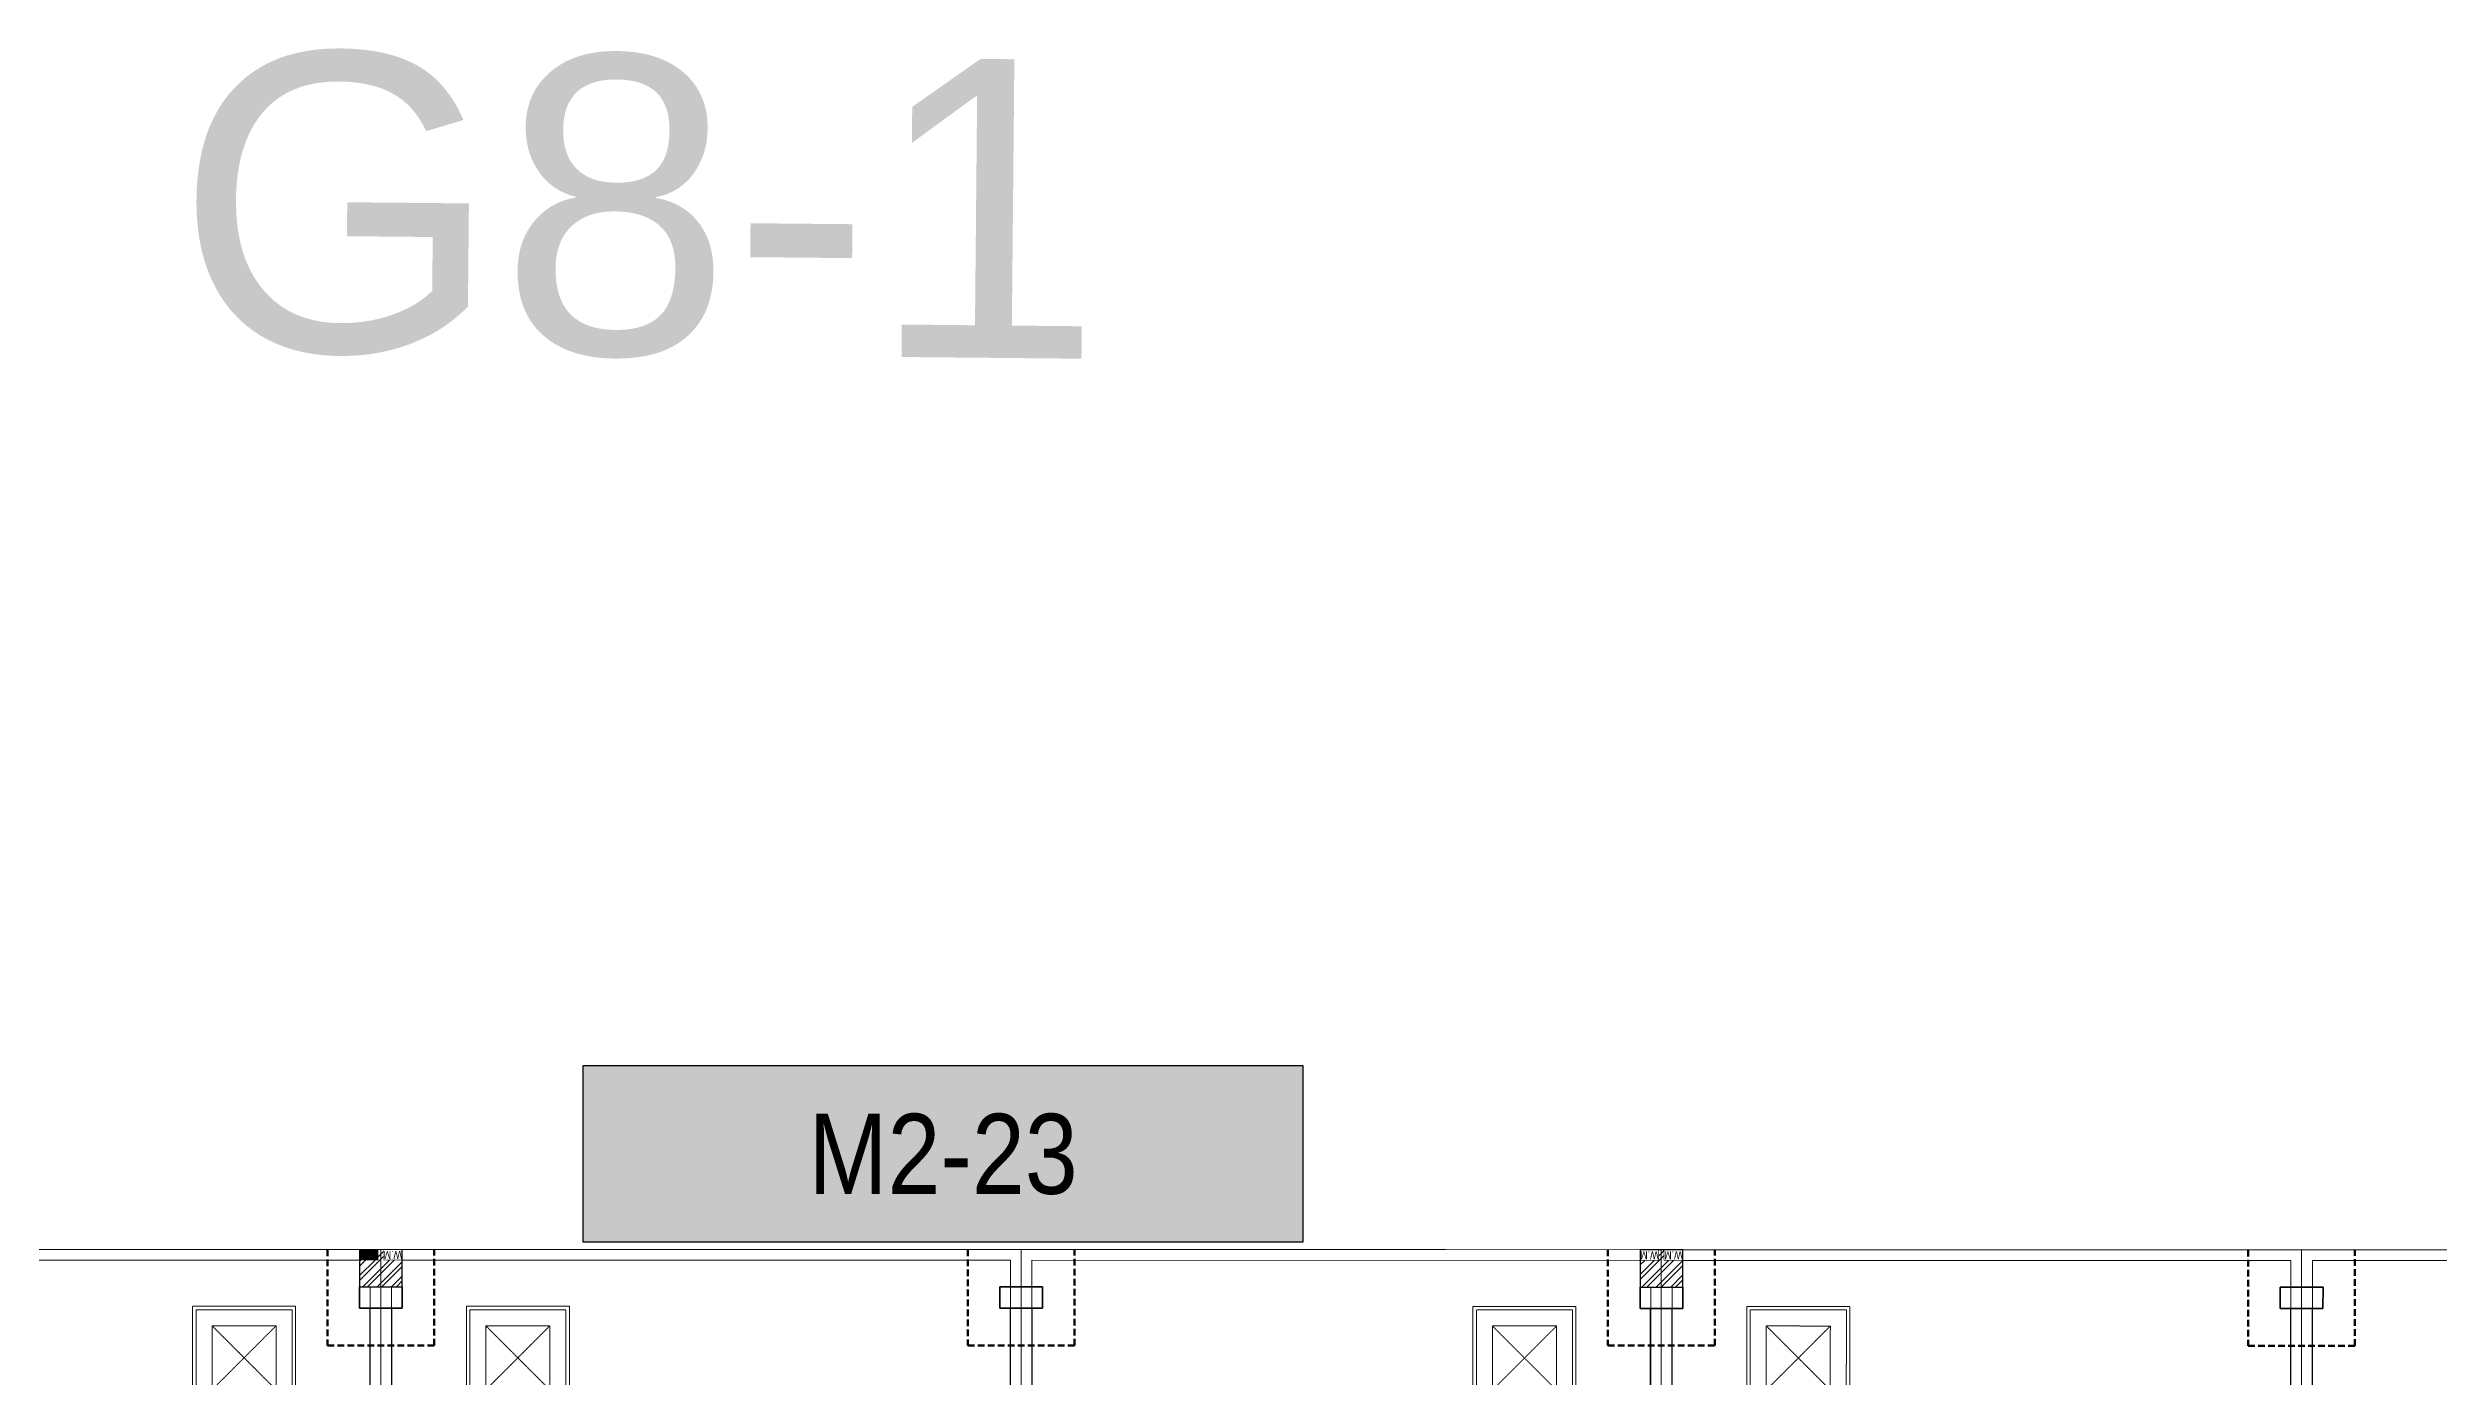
# Model space of a CAD drawing. Header units: centimetres. Extents: x -6122352 to 7132207, y -1694241 to 1947892.
# Drawn here: x 219305 to 241707, y -85675 to -73228 of the extents above; entities that cross this region are included whole.
import ezdxf
from ezdxf.enums import TextEntityAlignment as Align
from ezdxf.xclip import XClip

# ---------------------------------------------------------------- set-up
doc = ezdxf.new("R2010")
doc.units = ezdxf.units.CM
doc.header["$MEASUREMENT"] = 0
doc.header["$XCLIPFRAME"] = 2
doc.linetypes.add('23585-XR-AR-END-SETTING OUT PLAN$0$HIDDEN', pattern=[0.375, 0.25, -0.125])
doc.linetypes.add('DASHED2', pattern=[0.375, 0.25, -0.125])
doc.layers.add('08-Compound Wall-4', color=7, linetype='Continuous', lineweight=25, true_color=0xff4405)
for name, color, linetype, lineweight in [('23585-XR-AR-102-6P-GF$0$A-FLOR-XREF', 7, 'Continuous', 9), ('23585-XR-AR-DAMAC PLOT LIMITS$0$1-Mid units', 41, 'Continuous', 5), ('23585-XR-AR-END-SETTING OUT PLAN$0$A-FLOR-UNDR', 8, '23585-XR-AR-END-SETTING OUT PLAN$0$HIDDEN', 5), ('23585-XR-AR-WATER METER$0$A-WALL', 7, 'Continuous', 30), ('23585-XR-AR-WATER METER$0$A-WALL-PATT', 8, 'Continuous', 5), ('23585-XR-AR-WATER METER$0$XR-END-GROUND FLOOR PLAN$0$XR-END-GROUND FLOOR PLAN$0$A-FLOR-PATT_EXT', 8, 'Continuous', 5), ('23585-XR-AR-WATER METER$0$XR-END-GROUND FLOOR PLAN$0$XR-MIDDLE TYPE 2-GROUND FLOOR PLAN$0$XR-MIDDLE-GROUND FLOOR PLAN$0$-DR-RW', 6, 'Continuous', 5), ('23585-XR-AR-WATER METER$0$XR-END-GROUND FLOOR PLAN$0$XR-MIDDLE TYPE 2-GROUND FLOOR PLAN$0$XR-MIDDLE-GROUND FLOOR PLAN$0$S-ANNO-TXT', 3, 'Continuous', 25), ('@ Foundations', 4, 'DASHED2', 50), ('A-ANNO-TEXT', 3, 'Continuous', 25), ('XR-AR-MID-SETTING OUT FOR MASTER$0$23585-XR-AR-MID-GROUND FLOOR$0$A-FLOR-PATT', 8, 'Continuous', 5), ('XR-AR-MID-SETTING OUT FOR MASTER$0$23585-XR-AR-MID-GROUND FLOOR$0$S-COLS', 51, 'Continuous', 40)]:
    doc.layers.add(name, color=color, linetype=linetype, lineweight=lineweight)
for name, color, linetype in [('@MI-REF LAYER', 7, 'Continuous'), ('B_TH_6', 7, 'Continuous'), ('PANEL-TAGS', 7, 'Continuous'), ('XR-AR-MID-SETTING OUT FOR MASTER$0$23585-XR-AR-MID-GROUND FLOOR$0$GS-HATCH-FLOOR TILE', 251, 'Continuous')]:
    doc.layers.add(name, color=color, linetype=linetype)
doc.styles.add('23585-XR-AR-MALDIVE-2$0$Arial', font='arialbd.ttf')
doc.styles.add('23585-XR-AR-WATER METER$0$XR-END-GROUND FLOOR PLAN$0$XR-MIDDLE TYPE 2-GROUND FLOOR PLAN$0$XR-MIDDLE-GROUND FLOOR PLAN$0$Arial_1', font='arial.ttf', dxfattribs={"height": 0.002951})
doc.styles.add('PANELTAG_STYLE', font='arial.ttf')

# ---------------------------------------------------------------- blocks, each defined once
blk = doc.blocks.new('23585-XR-AR-DAMAC PLOT LIMITS')
at = {"layer": '23585-XR-AR-DAMAC PLOT LIMITS$0$1-Mid units', "color": 251, "true_color": 0x636466}
for points in [[(496634.095, 2769000.863), (496616.4, 2769017.076), (496620.453, 2769021.5), (496638.148, 2769005.286)], [(496630.042, 2768996.439), (496612.346, 2769012.652), (496616.4, 2769017.076), (496634.095, 2769000.863)], [(496625.988, 2768992.015), (496608.293, 2769008.229), (496612.346, 2769012.652), (496630.042, 2768996.439)], [(496621.935, 2768987.591), (496604.24, 2769003.805), (496608.293, 2769008.229), (496625.988, 2768992.015)], [(496617.881, 2768983.167), (496600.186, 2768999.381), (496604.24, 2769003.805), (496621.935, 2768987.591)]]:
    blk.add_lwpolyline(points, close=True, dxfattribs=at)
blk = doc.blocks.new('A$Cf093b529')
at = {"layer": 'A-ANNO-TEXT'}
blk.add_blockref('23585-XR-AR-DAMAC PLOT LIMITS', (-495391.99, -2768603.442), dxfattribs=at)
blk = doc.blocks.new('XR-AR-MID-SETTING OUT FOR MASTER$0$23585-XR-AR-MID-GROUND FLOOR$0$945-4P-1-101-GROUND FLOOR PLAN$0$XR-MIDDLE-CAR PARK HATCH')
at = {"layer": 'XR-AR-MID-SETTING OUT FOR MASTER$0$23585-XR-AR-MID-GROUND FLOOR$0$A-FLOR-PATT'}
blk.add_lwpolyline([(9250, 100), (9250, 5500), (15050, 5503), (15050, 100)], close=True, dxfattribs=at)
blk = doc.blocks.new('XR-AR-MID-SETTING OUT FOR MASTER$0$23585-XR-AR-MID-GROUND FLOOR$0$A$C08698786')
at = {"layer": 'XR-AR-MID-SETTING OUT FOR MASTER$0$23585-XR-AR-MID-GROUND FLOOR$0$S-COLS', "color": 252, "lineweight": 30}
for points in [[(5900, 19473), (5900, 18773), (6100, 18773), (6100, 19473)], [(-100, 18728), (-100, 17728), (100, 17728), (100, 18728)], [(-100, 16145), (-100, 14945), (100, 14945), (100, 16145)], [(5900, 15688), (5900, 14688), (6100, 14688), (6100, 15688)], [(5900, 11147), (5900, 9747), (6100, 9747), (6100, 11147)], [(-100, 9157), (-100, 7757), (100, 7757), (100, 9157)], [(-100, 6700), (-100, 5500), (100, 5500), (100, 6700)], [(5900, 6500), (5900, 5500), (6100, 5500), (6100, 6500)], [(-200, 550), (200, 550), (200, 350), (-200, 350)], [(5800, 550), (6200, 550), (6200, 350), (5800, 350)]]:
    blk.add_lwpolyline(points, close=True, dxfattribs=at)
blk = doc.blocks.new('23585-XR-AR-END-SETTING OUT PLAN$0$MH-800')
at = {"ltscale": 5}
for p, q in [((-294, -651), (306, -51)), ((-294, -51), (306, -651))]:
    blk.add_line(p, q, dxfattribs=at)
for points in [[(-477, 132), (-477, -833), (488, -833), (488, 132)], [(-444, 99), (-444, -801), (456, -801), (456, 99)], [(-294, -51), (-294, -651), (306, -651), (306, -51)]]:
    blk.add_lwpolyline(points, close=True, dxfattribs=at)
blk = doc.blocks.new('XR-AR-MID-SETTING OUT FOR MASTER')
at = {"layer": '08-Compound Wall-4', "ltscale": 100}
blk.add_blockref('XR-AR-MID-SETTING OUT FOR MASTER$0$23585-XR-AR-MID-GROUND FLOOR$0$945-4P-1-101-GROUND FLOOR PLAN$0$XR-MIDDLE-CAR PARK HATCH', (-9150, 0), dxfattribs=at)
at = {"layer": '23585-XR-AR-END-SETTING OUT PLAN$0$A-FLOR-UNDR', "color": 8, "ltscale": 100, "xscale": -1, "rotation": 270.0000009865863}
blk.add_blockref('23585-XR-AR-END-SETTING OUT PLAN$0$MH-800', (1634, 1009), dxfattribs=at)
at = {"layer": 'XR-AR-MID-SETTING OUT FOR MASTER$0$23585-XR-AR-MID-GROUND FLOOR$0$GS-HATCH-FLOOR TILE', "color": 8}
blk.add_blockref('XR-AR-MID-SETTING OUT FOR MASTER$0$23585-XR-AR-MID-GROUND FLOOR$0$A$C08698786', (0, 0), dxfattribs=at)
blk = doc.blocks.new('MID UNIT')
at = {"xscale": 0.001, "yscale": 0.001, "zscale": 0.001}
blk.add_blockref('XR-AR-MID-SETTING OUT FOR MASTER', (0, 0), dxfattribs=at)
blk = doc.blocks.new('TH_6')
blk.add_blockref('MID UNIT', (495802.305, 2769163.997))
at = {"xscale": -1}
blk.add_blockref('MID UNIT', (495826.305, 2769163.997), dxfattribs=at)
blk.add_blockref('MID UNIT', (495814.305, 2769163.997), dxfattribs=at)
blk.add_blockref('MID UNIT', (495826.305, 2769163.997))
blk.add_blockref('MID UNIT', (495814.305, 2769163.997))
blk = doc.blocks.new('A$Ce2a03a74')
at = {"layer": 'B_TH_6', "xscale": 999.9914829579993, "yscale": 999.9914829579993, "zscale": 999.9914829579993}
blk.add_blockref('TH_6', (-495790405, -2769140733), dxfattribs=at)
blk = doc.blocks.new('23585-XR-AR-WATER METER')
blk.add_wipeout([(-200, 0), (200, 0), (200, 350), (-200, 350)])
at = {"layer": '23585-XR-AR-WATER METER$0$A-WALL-PATT'}
h = blk.add_hatch(dxfattribs=at)
h.set_pattern_fill('ANSI32', color=252, scale=10)
h.set_pattern_definition([(45, (-9150, -4e-08), (-67.3519, 67.3519), []), (45, (-9105.1, -4e-08), (-67.3519, 67.3519), [])])
h.paths.add_polyline_path([(-200, 350), (-200, 100), (-25, 100), (-25, 0), (25, 0), (25, 100), (200, 100), (200, 350)])
at = {"layer": '23585-XR-AR-WATER METER$0$A-WALL'}
blk.add_lwpolyline([(-200, 0), (200, 0), (200, 350), (-200, 350)], close=True, dxfattribs=at)
at = {"layer": '23585-XR-AR-WATER METER$0$XR-END-GROUND FLOOR PLAN$0$XR-END-GROUND FLOOR PLAN$0$A-FLOR-PATT_EXT'}
blk.add_line((100, 0), (-100, 0), dxfattribs=at)
at = {"layer": '23585-XR-AR-WATER METER$0$XR-END-GROUND FLOOR PLAN$0$XR-MIDDLE TYPE 2-GROUND FLOOR PLAN$0$XR-MIDDLE-GROUND FLOOR PLAN$0$-DR-RW', "ltscale": 100, "const_width": 5}
for points in [[(-200, 0), (-200, 100), (-25, 100), (-25, 0)], [(25, 0), (25, 100), (200, 100), (200, 0)]]:
    blk.add_lwpolyline(points, close=True, dxfattribs=at)
at = {"layer": '23585-XR-AR-WATER METER$0$XR-END-GROUND FLOOR PLAN$0$XR-MIDDLE TYPE 2-GROUND FLOOR PLAN$0$XR-MIDDLE-GROUND FLOOR PLAN$0$S-ANNO-TXT', "style": '23585-XR-AR-WATER METER$0$XR-END-GROUND FLOOR PLAN$0$XR-MIDDLE TYPE 2-GROUND FLOOR PLAN$0$XR-MIDDLE-GROUND FLOOR PLAN$0$Arial_1', "width": 0.8}
for p in [(-112, 52), (113, 52)]:
    blk.add_text('W.M', height=75, dxfattribs=at).set_placement(p, align=Align.MIDDLE)
blk = doc.blocks.new('A$C4abd1289')
at = {"layer": '08-Compound Wall-4', "ltscale": 100}
for points in [[(0, 0), (200, 0), (200, -4950), (0, -4950)], [(6000, 0), (6200, 0), (6200, -4950), (6000, -4950)]]:
    blk.add_lwpolyline(points, close=True, dxfattribs=at)
blk = doc.blocks.new('23585-XR-AR-MALDIVE-2$0$TH_6')
at = {"ltscale": 10, "xscale": 0.00100002623446598, "yscale": 0.00100002623446598, "zscale": 0.00100002623446598}
blk.add_blockref('A$Ce2a03a74', (495794.627, 2769164.318), dxfattribs=at)
at = {"layer": '@ Foundations', "linetype": 'DASHED2', "ltscale": 0.25, "elevation": 0}
for points in [[(495808.806, 2769164.896), (495807.805, 2769164.896), (495807.805, 2769163.996), (495808.806, 2769163.996)], [(495820.806, 2769164.896), (495819.805, 2769164.896), (495819.805, 2769163.996), (495820.806, 2769163.996)]]:
    blk.add_lwpolyline(points, close=True, dxfattribs=at)
at = {"color": 10, "xscale": 0.001000007156229904, "yscale": 0.001000007156229904, "zscale": 0.001000007156229904}
for p in [(495808.206, 2769169.497), (495820.206, 2769169.497), (495826.206, 2769169.498)]:
    blk.add_blockref('A$C4abd1289', p, dxfattribs=at)
at = {"layer": '23585-XR-AR-102-6P-GF$0$A-FLOR-XREF', "xscale": 0.001, "yscale": 0.001, "zscale": 0.001}
for p in [(495814.305, 2769163.997), (495826.306, 2769163.996)]:
    blk.add_blockref('23585-XR-AR-WATER METER', p, dxfattribs=at)
at = {"layer": '@ Foundations', "linetype": 'DASHED2', "ltscale": 0.25, "elevation": 0}
for points in [[(495814.806, 2769164.896), (495813.805, 2769164.896), (495813.805, 2769163.996), (495814.806, 2769163.996)], [(495826.806, 2769164.896), (495825.805, 2769164.896), (495825.805, 2769163.996), (495826.806, 2769163.996)]]:
    blk.add_lwpolyline(points, close=True, dxfattribs=at)
blk = doc.blocks.new('A$Cd086fac5')
at = {"color": 1, "true_color": 0xeb0000, "const_width": 0.008}
blk.add_lwpolyline([(45.148, 0), (39.148, 0), (33.148, 0), (27.148, 0), (21.148, 0), (15.148, 0), (9.148, 0), (0.001, 0), (0, 24), (9.148, 24), (15.148, 24), (21.148, 24), (27.148, 24), (33.148, 24), (39.148, 24), (45.148, 24), (54.298, 24), (54.298, 0)], close=True, dxfattribs=at)
blk = doc.blocks.new('A$C1c81b485')
at = {"color": 1, "true_color": 0xeb0000, "const_width": 0.008}
blk.add_lwpolyline([(46.897, -23.48), (40.897, -23.48), (34.897, -23.48), (28.897, -23.48), (22.897, -23.48), (16.897, -23.48), (10.897, -23.48), (1.75, -23.48), (1.749, 0.52), (10.897, 0.52), (16.897, 0.52), (22.897, 0.52), (28.897, 0.52), (34.897, 0.52), (40.897, 0.52), (46.897, 0.52), (56.047, 0.52), (56.047, -23.48)], close=True, dxfattribs=at)
blk = doc.blocks.new('PANELTAG')
at = {"layer": 'PANEL-TAGS', "color": 1}
blk.add_lwpolyline([(-13.5, -3.3), (13.5, -3.3), (13.5, 3.3), (-13.5, 3.3)], close=True, dxfattribs=at)
at = {"layer": 'PANEL-TAGS', "color": 40, "true_color": 0xffd700}
blk.add_solid([(-13.5, -3.3), (13.5, -3.3), (-13.5, 3.3), (13.5, 3.3)], dxfattribs=at)
at = {"layer": 'PANEL-TAGS', "color": 5, "style": 'PANELTAG_STYLE', "width": 0.85}
blk.add_attdef('TAGNO', text='', height=3, dxfattribs=at).set_placement((0, 0), align=Align.MIDDLE)

msp = doc.modelspace()

# ---------------------------------------------------------------- block references
at = {"layer": '@MI-REF LAYER'}
ref = msp.add_blockref('23585-XR-AR-MALDIVE-2$0$TH_6', (496524268.65458, 2768994320.83092), dxfattribs=dict(at, xscale=1000, yscale=1000, zscale=1000, rotation=179.990160682611))
XClip(ref).set_block_clipping_path([(495847.3954271018, 2769163.9966276083), (495847.3956328249, 2769187.9266468538), (495838.3053825917, 2769187.8965506698), (495832.3055219082, 2769187.896685781), (495826.3055193271, 2769187.89668578), (495820.3053769227, 2769187.8968332373), (495814.3055197545, 2769187.8969683493), (495808.3055171734, 2769187.896968348), (495802.3055123407, 2769187.8969683461), (495793.3573316149, 2769187.9369333955), (495793.3580750036, 2769163.9970191354)])

# ---------------------------------------------------------------- texts
at = {"layer": 'Defpoints', "insert": (224848.24175, -74721.81734), "char_height": 2800, "attachment_point": 5, "rotation": 359.461387159, "style": '23585-XR-AR-MALDIVE-2$0$Arial'}
msp.add_mtext('\\A1;{\\fArial|b0|i0|c0|p34;G8-1}', dxfattribs=at)

# ---------------------------------------------------------------- next in the draw order: block references
at = {"layer": '@MI-REF LAYER', "xscale": 1000, "yscale": 1000, "zscale": 1000, "rotation": 312.4882903633292}
msp.add_blockref('A$Cf093b529', (-891608.73293, 539022.72011), dxfattribs=at)
at = {"layer": '@MI-REF LAYER', "color": 10, "xscale": 1000, "yscale": 1000, "zscale": 1000}
for name, p, rotation in [('A$C1c81b485', (257319.42251, -107973.35511), 179.9901606833409), ('A$Cd086fac5', (255574.24306, -84493.15774), 179.9901606820299)]:
    msp.add_blockref(name, p, dxfattribs=dict(at, rotation=rotation))
at = {"layer": 'PANEL-TAGS'}
ref = msp.add_blockref('PANELTAG', (227694.43211, -83591.7141), dxfattribs=dict(at, xscale=250, yscale=250, zscale=250))
ref.add_attrib('TAGNO', 'M2-23', dxfattribs={"color": 5, "height": 750, "style": 'PANELTAG_STYLE', "width": 0.85}).set_placement((227694.43211, -83591.7141), align=Align.MIDDLE_CENTER)

doc.saveas('drawing.dxf')
